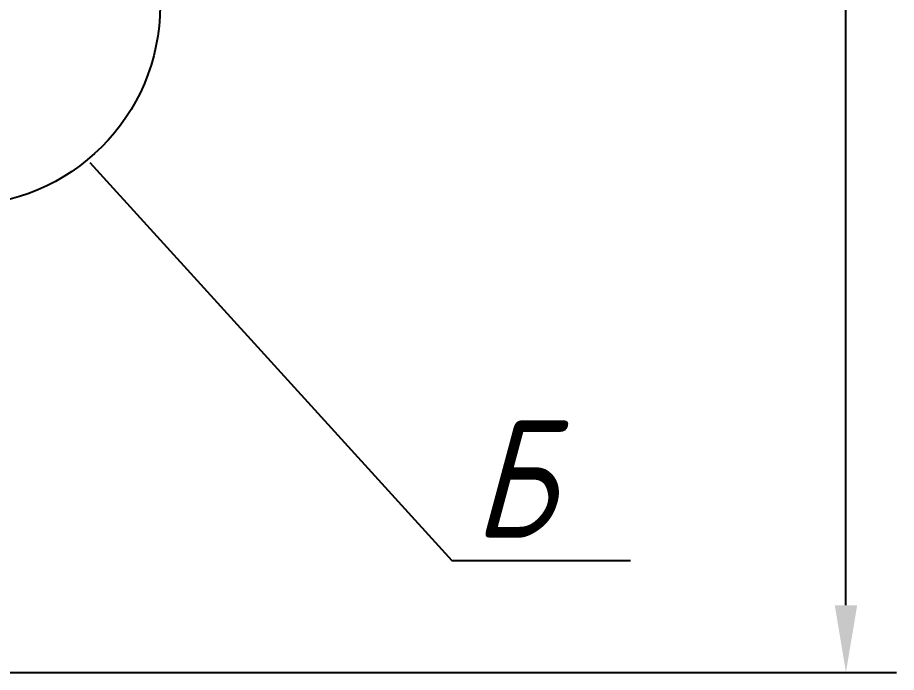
# Model space of a CAD drawing. Extents: x 973 to 2730, y 39 to 1746.
# Drawn here: x 2419.2 to 2471.5, y 416.3 to 455.2 of the extents above; entities that cross this region are included whole.
import ezdxf

# ---------------------------------------------------------------- set-up
doc = ezdxf.new("R2010")
doc.units = 0
doc.header["$LTSCALE"] = 0.5
doc.header["$MEASUREMENT"] = 0
doc.layers.get('0').update_dxf_attribs({"linetype": 'CONTINUOUS'})
doc.styles.add('ROMANC', font='romanc', dxfattribs={"width": 0.8, "oblique": 15, "height": 3.5})

msp = doc.modelspace()

# ---------------------------------------------------------------- linework, layer by layer
at = {"color": 0, "linetype": 'ByBlock'}
for p, q in [((2468.46, 420.3), (2468.46, 604.9)), ((2401.02, 416.3), (2471.46, 416.3))]:
    msp.add_line(p, q, dxfattribs=at)
for p, q in [((2423.51544, 446.63307), (2445.03, 422.96)), ((2445.03, 422.96), (2455.65, 422.96))]:
    msp.add_line(p, q)
msp.add_circle((2415.81, 455.95), 11.88)
msp.add_solid([(2467.79333, 420.3), (2469.12667, 420.3), (2468.46, 416.3)], dxfattribs=at)

# ---------------------------------------------------------------- texts
at = {"style": 'ROMANC', "oblique": 15, "width": 0.8}
msp.add_text('Б', height=7, dxfattribs=at).set_placement((2446.27, 424.32))

doc.saveas('drawing.dxf')
